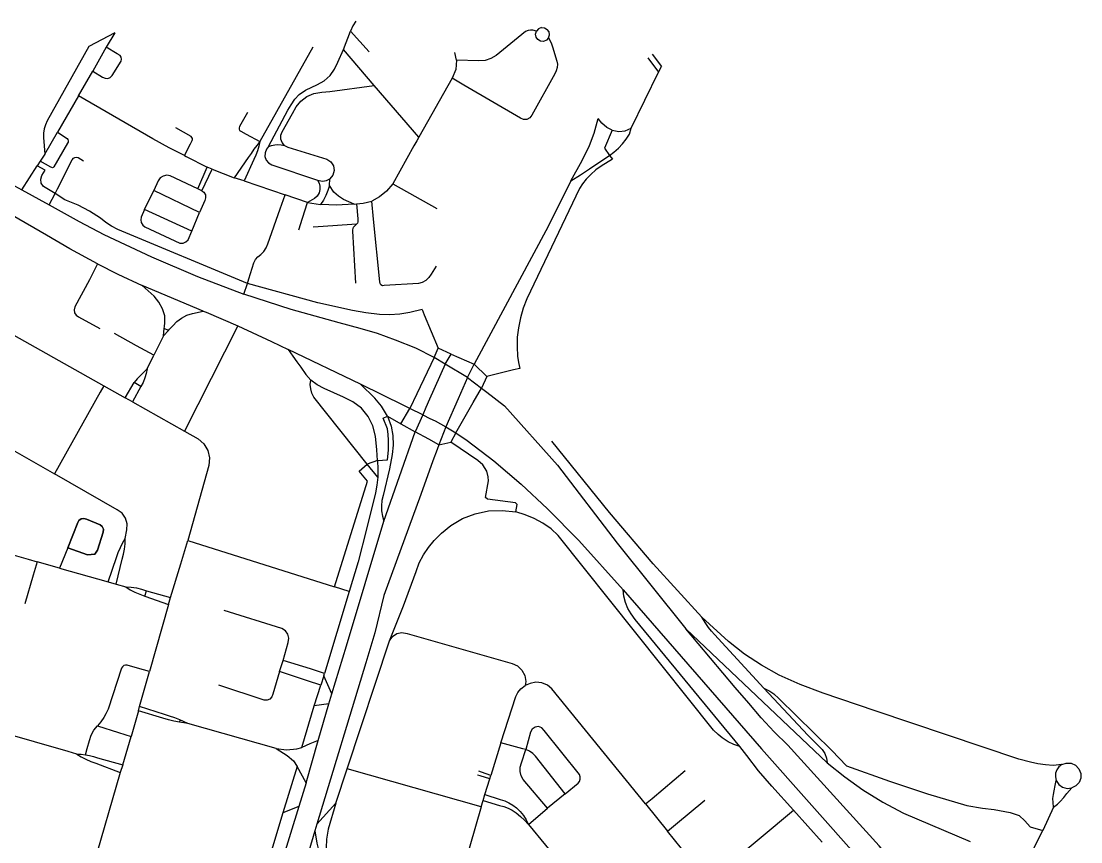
# Model space of a CAD drawing. Header units: metres. Extents: x 327752 to 330302, y 2791504 to 2794271.
# Drawn here: x 329458 to 330302, y 2793602 to 2794255 of the extents above; entities that cross this region are included whole.
import ezdxf

# ---------------------------------------------------------------- set-up
doc = ezdxf.new("R2010")
doc.units = ezdxf.units.M

msp = doc.modelspace()

# ---------------------------------------------------------------- linework, layer by layer
for p, q in [((329532.66, 2794246.01), (329512.06, 2794235.17)), ((329532.66, 2794246.01), (329525.85, 2794234.78)), ((329714.75, 2794232.87), (329720.37, 2794247.43)), ((329735.26, 2794231), (329720.37, 2794247.43)), ((329525.85, 2794234.78), (329515.07, 2794215.54)), ((329690.4, 2794234.58), (329648.31, 2794159.53)), ((329739.16, 2794204.21), (329714.75, 2794232.87)), ((329804.92, 2794224.26), (329803.67, 2794230.36)), ((329957.33, 2794226.17), (329965.81, 2794214.8)), ((329960.74, 2794229.02), (329968.13, 2794219.21)), ((329965.81, 2794214.8), (329968.13, 2794219.21)), ((329503.8, 2794196.02), (329515.07, 2794215.54)), ((329801.49, 2794209.99), (329774.91, 2794163.14)), ((329944.17, 2794170.09), (329965.81, 2794214.8)), ((329774.91, 2794163.14), (329739.16, 2794204.21)), ((329503.8, 2794196.02), (329487.09, 2794167.14)), ((329476.93, 2794149.6), (329487.09, 2794167.14)), ((329476.93, 2794149.6), (329473.26, 2794143.91)), ((329458.52, 2794121.06), (329470.87, 2794140.21)), ((329473.26, 2794143.91), (329470.87, 2794140.21)), ((329598.68, 2794121.87), (329606.35, 2794139.11)), ((329601.93, 2794120.32), (329610.14, 2794137.64)), ((329610.14, 2794137.64), (329606.35, 2794139.11)), ((329610.14, 2794137.64), (329627.72, 2794130.78)), ((329635.69, 2794128.32), (329627.72, 2794130.78)), ((329635.69, 2794128.32), (329668.27, 2794117.17)), ((329703.68, 2794124.6), (329704.04, 2794129.95)), ((329754.05, 2794125.97), (329789.22, 2794106.3)), ((329458.52, 2794121.06), (329480.27, 2794109.21)), ((329480.27, 2794109.21), (329485.04, 2794118.18)), ((329556.41, 2794105.34), (329563.64, 2794120.67)), ((329600.17, 2794103.13), (329563.64, 2794120.67)), ((329601.93, 2794120.32), (329598.68, 2794121.87)), ((329686.18, 2794111.05), (329668.27, 2794117.17)), ((329686.18, 2794111.05), (329696.42, 2794109.43)), ((329723.41, 2794109.7), (329725.24, 2794109.88)), ((329594, 2794088.11), (329556.41, 2794105.34)), ((329594, 2794088.11), (329600.17, 2794103.13)), ((329603.15, 2794024.59), (329554.55, 2794044.97)), ((329635.46, 2794038.06), (329638.34, 2794046.62)), ((329571.33, 2794004.8), (329563.79, 2793989.32)), ((329571.33, 2794004.8), (329572.03, 2794010.6)), ((329571.33, 2794004.8), (329575.31, 2794009.13)), ((329575.31, 2794009.13), (329572.03, 2794010.6)), ((329630.61, 2794012.72), (329588.28, 2793928.91)), ((329558.51, 2793978.57), (329563.79, 2793989.32)), ((329728.4, 2793966.4), (329670.63, 2793994.05)), ((329786.98, 2793987.55), (329790.39, 2793995.03)), ((329800.54, 2793990.21), (329790.39, 2793995.03)), ((329795.78, 2793982.32), (329800.54, 2793990.21)), ((329800.54, 2793990.21), (329818.88, 2793982.25)), ((329795.78, 2793982.32), (329786.98, 2793987.55)), ((329813.7, 2793971.68), (329795.78, 2793982.32)), ((329813.7, 2793971.68), (329818.88, 2793982.25)), ((329818.88, 2793982.25), (329828.94, 2793972.38)), ((329813.7, 2793971.68), (329824.86, 2793963.13)), ((329828.94, 2793972.38), (329824.86, 2793963.13)), ((329523.88, 2793965.04), (329540.8, 2793955.53)), ((329540.8, 2793955.53), (329548.09, 2793967.69)), ((329553.47, 2793964.38), (329546.67, 2793952.23)), ((329553.47, 2793964.38), (329548.09, 2793967.69)), ((329546.67, 2793952.23), (329540.8, 2793955.53)), ((329546.67, 2793952.23), (329588.28, 2793928.91)), ((329760.65, 2793934.73), (329767.58, 2793946.99)), ((329777.93, 2793941.93), (329767.58, 2793946.99)), ((329749.89, 2793940.96), (329760.65, 2793934.73)), ((329777.93, 2793941.93), (329771.97, 2793928.49)), ((329760.65, 2793934.73), (329771.97, 2793928.49)), ((329796.49, 2793932.32), (329790.84, 2793918.1)), ((329796.49, 2793932.32), (329804.44, 2793927.49)), ((329747.02, 2793857.3), (329771.97, 2793928.49)), ((329790.84, 2793918.1), (329800.26, 2793920.26)), ((329804.44, 2793927.49), (329800.26, 2793920.26)), ((329741.98, 2793905.57), (329733.65, 2793902.53)), ((329742.22, 2793892.19), (329733.65, 2793902.53)), ((329495.24, 2793836.15), (329488.53, 2793819.92)), ((329590.78, 2793841.93), (329707.68, 2793805.04)), ((329488.53, 2793819.92), (329470.76, 2793824.94)), ((329488.53, 2793819.92), (329527.39, 2793808.93)), ((329527.39, 2793808.93), (329533.7, 2793807.15)), ((329533.7, 2793807.15), (329541.55, 2793804.93)), ((329556.53, 2793797.53), (329557.99, 2793801.91)), ((329557.99, 2793801.91), (329577, 2793796.46)), ((329719.36, 2793801.23), (329707.68, 2793805.04)), ((329556.53, 2793797.53), (329575.45, 2793790.96)), ((329575.45, 2793790.96), (329577, 2793796.46)), ((329719.36, 2793801.23), (329699.75, 2793736.09)), ((329575.45, 2793790.96), (329560.32, 2793737.49)), ((329987.5, 2793771.49), (330100.14, 2793664.72)), ((329717.73, 2793660.1), (329751.39, 2793762.07)), ((329663.97, 2793737.55), (329666.72, 2793746.27)), ((329552.41, 2793709.75), (329560.32, 2793737.49)), ((329699.16, 2793734.12), (329699.75, 2793736.09)), ((329691.43, 2793710.29), (329696.73, 2793726.62)), ((329699.16, 2793734.12), (329696.73, 2793726.62)), ((329705.44, 2793719.83), (329699.16, 2793734.12)), ((329703.13, 2793711.75), (329705.44, 2793719.83)), ((329551.43, 2793706.13), (329552.41, 2793709.75)), ((329681.77, 2793677.16), (329691.43, 2793710.29)), ((329703.13, 2793711.75), (329691.43, 2793710.29)), ((329694.79, 2793682.56), (329703.13, 2793711.75)), ((329551.43, 2793706.13), (329545.54, 2793685.79)), ((329584.57, 2793699), (329584.06, 2793697.26)), ((329590.76, 2793696.25), (329584.06, 2793697.26)), ((329590.76, 2793696.25), (329584.57, 2793699)), ((329661.11, 2793676.31), (329590.76, 2793696.25)), ((329539.05, 2793663.29), (329545.54, 2793685.79)), ((329685.15, 2793648.84), (329694.79, 2793682.56)), ((329840.24, 2793680.65), (329832.11, 2793654.65)), ((329539.05, 2793663.29), (329536.87, 2793657.14)), ((329677.83, 2793661.95), (329666.4, 2793625.06)), ((329685.15, 2793648.84), (329677.83, 2793661.95)), ((329708.73, 2793632.7), (329717.73, 2793660.1)), ((329824.59, 2793629.86), (329717.73, 2793660.1)), ((329536.87, 2793657.14), (329499.47, 2793527.23)), ((329827.44, 2793639.59), (329831.36, 2793652.09)), ((329831.36, 2793652.09), (329832.11, 2793654.65)), ((329685.15, 2793648.84), (329679.18, 2793630.05)), ((329824.59, 2793629.86), (329826.04, 2793634.84)), ((329826.04, 2793634.84), (329827.44, 2793639.59)), ((329891.56, 2793640.24), (329877.5, 2793628.6)), ((329679.18, 2793630.05), (329666.4, 2793625.06)), ((329708.73, 2793632.7), (329693.56, 2793616.04)), ((329824.59, 2793629.86), (329802.79, 2793554.8)), ((329862.19, 2793615.82), (329877.5, 2793628.6)), ((329955.55, 2793632.07), (329973.1, 2793610.51)), ((330005.44, 2793570.53), (330073.47, 2793627.08)), ((330096.31, 2793601.62), (330073.47, 2793627.08)), ((330280.45, 2793629.54), (330272.11, 2793611.03)), ((329691.88, 2793610.59), (329677.36, 2793560.75)), ((329693.56, 2793616.04), (329691.88, 2793610.59)), ((329862.19, 2793615.82), (329906.99, 2793561.47)), ((330005.44, 2793570.53), (329973.1, 2793610.51)), ((330243.09, 2793554.79), (330272.11, 2793611.03))]:
    msp.add_line(p, q)
for points in [[(329724.75, 2794255.38), (329722.27, 2794251.57), (329720.37, 2794247.43)], [(329872.57, 2794250.24), (329870.26, 2794249.32), (329868.59, 2794247.49)], [(329872.57, 2794250.24), (329875.04, 2794250.09), (329877.2, 2794248.86)], [(329878.29, 2794242.03), (329879.54, 2794239.76), (329880.57, 2794237.39), (329881.39, 2794234.93), (329884.92, 2794223.61), (329885.33, 2794221.04), (329885.13, 2794218.45), (329884.32, 2794215.98), (329883.24, 2794213.44), (329864.88, 2794180.66), (329863.34, 2794178.47), (329860.99, 2794177.19), (329858.31, 2794177.09), (329855.86, 2794178.19), (329810.82, 2794204.53), (329801.49, 2794209.99)], [(329868.59, 2794247.49), (329865.64, 2794248.16), (329863.78, 2794248.3), (329861.91, 2794248.1), (329859.9, 2794247.11), (329836.55, 2794228.18), (329832.34, 2794225.61), (329827.65, 2794224.09), (329822.72, 2794223.72), (329804.92, 2794224.26)], [(329878.29, 2794242.03), (329876.61, 2794240.22), (329874.31, 2794239.32), (329871.86, 2794239.48), (329869.71, 2794240.68), (329868.29, 2794242.71), (329867.9, 2794245.13), (329868.59, 2794247.49)], [(329878.29, 2794242.03), (329879, 2794244.4), (329878.62, 2794246.84), (329877.2, 2794248.86)], [(329512.06, 2794235.17), (329478.8, 2794176.03), (329477.29, 2794172.91), (329476.28, 2794169.6), (329475.8, 2794166.18), (329475.86, 2794162.71), (329476.93, 2794149.6)], [(329515.07, 2794215.54), (329522.87, 2794210.72), (329524.86, 2794209.9), (329527.02, 2794209.86), (329529.03, 2794210.61), (329530.63, 2794212.04), (329537.67, 2794223.65), (329538.08, 2794225.19), (329537.82, 2794226.76), (329536.93, 2794228.08), (329534.55, 2794229.52), (329525.85, 2794234.78)], [(329655.02, 2794155.64), (329670.4, 2794184.58), (329673.05, 2794188.85), (329676.16, 2794193.27), (329679.56, 2794196.9), (329684.54, 2794200.41), (329694.12, 2794204.93), (329699.56, 2794207.96), (329704.19, 2794212.11), (329707.8, 2794217.18), (329710.2, 2794222.89), (329714.75, 2794232.87)], [(329804.92, 2794224.26), (329804.32, 2794216.86), (329801.49, 2794209.99)], [(329667.79, 2794156.3), (329665.92, 2794158.73), (329664.93, 2794161.54), (329664.98, 2794164.51), (329666.04, 2794167.29), (329674.19, 2794181.83), (329677.26, 2794187.2), (329680.84, 2794191.79), (329685.72, 2794195.35), (329691.3, 2794197.68), (329697.7, 2794198.76), (329703.85, 2794199.42), (329739.16, 2794204.21)], [(329327.67, 2794193.77), (329356.04, 2794176.91), (329458.52, 2794121.06)], [(329588.05, 2794148.37), (329576.06, 2794154.47), (329562.97, 2794161.79), (329503.8, 2794196.02)], [(329638.45, 2794182.64), (329632.02, 2794171.42), (329631.66, 2794170.37), (329631.62, 2794169.31), (329632.09, 2794168.38), (329632.97, 2794167.78), (329637.29, 2794165.44), (329648.31, 2794159.53)], [(329896.08, 2794128.25), (329905.09, 2794144.48), (329910.9, 2794156.34), (329914.68, 2794166.33), (329917.71, 2794177.84)], [(329928.83, 2794168.56), (329924.57, 2794170.7), (329920.8, 2794174.18), (329917.71, 2794177.84)], [(329487.09, 2794167.14), (329494.76, 2794162.03), (329495.3, 2794161.16), (329495.53, 2794160.17), (329495.43, 2794159.15), (329495, 2794158.23), (329484.08, 2794139.37), (329483.61, 2794138.91), (329482.98, 2794138.7), (329482.33, 2794138.78), (329481.6, 2794139.18), (329473.26, 2794143.91)], [(329588.05, 2794148.37), (329592.88, 2794157.78), (329594.15, 2794160.26), (329594.48, 2794161.12), (329594.46, 2794162.04), (329594.11, 2794162.89), (329593.46, 2794163.55), (329581.15, 2794170.59)], [(329928.83, 2794168.56), (329922.71, 2794154.41), (329926.85, 2794148.54)], [(329926.85, 2794148.54), (329930.16, 2794151.22), (329933.83, 2794154.28), (329937.17, 2794157.7), (329940.13, 2794161.45), (329942.68, 2794165.49), (329944.17, 2794170.09)], [(329928.83, 2794168.56), (329934.23, 2794167.53), (329939.33, 2794168.1), (329944.17, 2794170.09)], [(329648.31, 2794159.53), (329645.81, 2794156.51), (329643.41, 2794153.37), (329641.15, 2794150.13), (329638.91, 2794146.89), (329627.72, 2794130.78)], [(329648.31, 2794159.53), (329647.41, 2794155.84), (329646.28, 2794152.21), (329644.89, 2794148.67), (329643.29, 2794145.23), (329635.69, 2794128.32)], [(329655.02, 2794155.64), (329657.48, 2794156.46), (329660.05, 2794156.94), (329662.65, 2794157.07), (329665.25, 2794156.86), (329667.79, 2794156.3)], [(329774.91, 2794163.14), (329773.16, 2794160.05), (329770.82, 2794156.11), (329754.05, 2794125.97)], [(329588.05, 2794148.37), (329589.42, 2794147.68), (329606.35, 2794139.11)], [(329655.02, 2794155.64), (329653.57, 2794153.37), (329652.32, 2794150.65), (329652.17, 2794147.67), (329653.13, 2794144.84), (329655.06, 2794142.55), (329657.7, 2794141.14), (329694.24, 2794128.72)], [(329667.79, 2794156.3), (329670.4, 2794154.96), (329701.52, 2794145.41), (329704.73, 2794143.4), (329706.83, 2794140.25), (329707.42, 2794136.52), (329706.44, 2794132.88), (329704.04, 2794129.95)], [(329926.85, 2794148.54), (329929.08, 2794145.45), (329920.09, 2794139.99), (329915.81, 2794136.91), (329911.83, 2794133.43), (329908.21, 2794129.6), (329905.34, 2794125.94), (329902.78, 2794122.08), (329860.89, 2794034.31), (329858.01, 2794026.81), (329855.83, 2794019.1), (329854.35, 2794011.22), (329853.35, 2794003.69), (329853.11, 2793996.1), (329853.61, 2793988.52), (329854.31, 2793983.71), (329855.31, 2793978.96), (329850.39, 2793977.71), (329828.94, 2793972.38)], [(329896.08, 2794128.25), (329903.56, 2794133.04), (329910.97, 2794137.95), (329918.29, 2794142.95), (329926.85, 2794148.54)], [(329485.04, 2794118.18), (329475.92, 2794123.88), (329474.09, 2794126.51), (329473.78, 2794129.58), (329474.61, 2794132.56), (329477.16, 2794136.63), (329470.87, 2794140.21)], [(329485.04, 2794118.18), (329487, 2794121.85), (329498.63, 2794145.09), (329499.63, 2794146.24), (329500.72, 2794146.98), (329502.03, 2794147.07), (329503.41, 2794146.74), (329507.65, 2794144.28)], [(329598.68, 2794121.87), (329576.72, 2794132.32), (329573.96, 2794132.7), (329571.24, 2794132.08), (329568.9, 2794130.56), (329567.25, 2794128.33), (329563.64, 2794120.67)], [(329694.24, 2794128.72), (329695.46, 2794126.48), (329696.03, 2794124), (329695.92, 2794121.46), (329695.4, 2794118.63), (329693.93, 2794116.14), (329691.7, 2794114.31), (329686.18, 2794111.05)], [(329694.24, 2794128.72), (329698.09, 2794128), (329701.24, 2794128.45), (329704.04, 2794129.95)], [(329703.68, 2794124.6), (329702.45, 2794120.56), (329700.82, 2794116.66), (329698.81, 2794112.93), (329696.42, 2794109.43)], [(329723.41, 2794109.7), (329714.92, 2794113.47), (329710.86, 2794116.13), (329707.26, 2794119.36), (329703.68, 2794124.6)], [(329754.05, 2794125.97), (329749.05, 2794120.04), (329743.62, 2794115.45), (329737.3, 2794112.18)], [(329896.08, 2794128.25), (329877.94, 2794091.85), (329818.88, 2793982.25)], [(329518.81, 2794062.07), (329496.7, 2794074.04), (329478.15, 2794085.06), (329418.78, 2794119.19)], [(329638.34, 2794046.62), (329535, 2794089.48), (329530.11, 2794092.13), (329525.48, 2794095.2), (329521.13, 2794098.65), (329512.58, 2794104.14), (329503.54, 2794108.77), (329492.94, 2794113.19), (329485.04, 2794118.18)], [(329601.93, 2794120.32), (329603.63, 2794119.13), (329604.79, 2794117.05), (329604.98, 2794114.77), (329604.38, 2794112.57), (329600.17, 2794103.13)], [(329638.34, 2794046.62), (329639.54, 2794050.21), (329643.52, 2794063.05), (329644.83, 2794065.57), (329646.65, 2794067.75), (329648.89, 2794069.52), (329651.29, 2794071.99), (329653.23, 2794074.84), (329654.66, 2794077.97), (329664.35, 2794105.87), (329668.27, 2794117.17)], [(329480.27, 2794109.21), (329504.28, 2794095.9), (329523.91, 2794085.66), (329561.99, 2794067.66), (329598.39, 2794052.05), (329635.46, 2794038.06)], [(329679.29, 2794089.21), (329682.2, 2794098.44), (329686.18, 2794111.05)], [(329723.41, 2794109.7), (329709.02, 2794109.02), (329703.19, 2794109.13), (329696.42, 2794109.43)], [(329725.24, 2794109.88), (329730.41, 2794110.39), (329737.3, 2794112.18)], [(329725.24, 2794109.88), (329726.18, 2794097.89), (329726.35, 2794096.48), (329726.38, 2794095.68), (329726, 2794094.62), (329725.33, 2794093.72)], [(329788.64, 2794060.36), (329784.68, 2794053.92), (329782.86, 2794051.2), (329780.52, 2794048.89), (329777.65, 2794047.3), (329774.68, 2794046.55), (329747.35, 2794044.8), (329745.92, 2794044.74), (329744.65, 2794045.37), (329744.01, 2794046.47), (329743.71, 2794047.95), (329738.62, 2794097.66), (329737.3, 2794112.18)], [(329556.41, 2794105.34), (329553.63, 2794099.46), (329553.29, 2794097.22), (329553.72, 2794094.98), (329554.87, 2794093.01), (329556.62, 2794091.54), (329584.49, 2794078.57), (329587.02, 2794078.57), (329589.35, 2794079.57), (329591.07, 2794081.41), (329594, 2794088.11)], [(329725.33, 2794093.72), (329706.28, 2794092.47), (329702.42, 2794092.08), (329698.56, 2794091.78), (329694.69, 2794091.55), (329690.81, 2794091.41)], [(329724.57, 2794046.78), (329722.25, 2794088.13), (329722.21, 2794089.26), (329722.44, 2794090.36), (329722.91, 2794091.38), (329723.61, 2794092.27), (329725.33, 2794093.72)], [(329518.81, 2794062.07), (329512.37, 2794049.43), (329500.83, 2794027.84), (329500.23, 2794025.58), (329500.59, 2794023.26), (329501.82, 2794021.27), (329503.76, 2794019.94), (329520.64, 2794010.72)], [(329518.81, 2794062.07), (329534.92, 2794053.97), (329554.55, 2794044.97)], [(329572.03, 2794010.6), (329572.22, 2794012.2), (329572.58, 2794015.14), (329572.51, 2794020.73), (329570.69, 2794026.47), (329567.77, 2794031.75), (329563.88, 2794036.38), (329554.55, 2794044.97)], [(329777.49, 2794025.72), (329767.81, 2794023.32), (329759.74, 2794022.11), (329751.59, 2794021.65), (329743.44, 2794021.95), (329732.72, 2794023.08), (329722.13, 2794025.05), (329694.37, 2794031.18), (329638.34, 2794046.62)], [(329396.9, 2794036.22), (329437.35, 2794013.7), (329523.88, 2793965.04)], [(329786.98, 2793987.55), (329772.52, 2793995.12), (329756.41, 2794001.5), (329742, 2794006.65), (329728.02, 2794010.77), (329711.29, 2794015.09), (329673.11, 2794025.73), (329635.46, 2794038.06)], [(329575.31, 2794009.13), (329576.31, 2794010.22), (329578.75, 2794012.88), (329582.07, 2794016.24), (329585.86, 2794019.04), (329590.06, 2794021.21), (329594.55, 2794022.71), (329603.15, 2794024.59)], [(329603.15, 2794024.59), (329605.41, 2794023.6), (329630.61, 2794012.72)], [(329777.49, 2794025.72), (329779.17, 2794021.51), (329790.39, 2793995.03)], [(329563.79, 2793989.32), (329550.02, 2793996.88), (329532.33, 2794006.61)], [(329630.61, 2794012.72), (329657.4, 2794000.23), (329670.63, 2793994.05)], [(329670.63, 2793994.05), (329674.45, 2793988.56), (329677.57, 2793984.15), (329680.82, 2793979.79), (329684.92, 2793974.1), (329688.77, 2793969.57)], [(329786.98, 2793987.55), (329773.16, 2793958.67), (329767.58, 2793946.99)], [(329795.78, 2793982.32), (329783.42, 2793954.4), (329780.51, 2793947.78), (329777.93, 2793941.93)], [(329558.51, 2793978.57), (329555.76, 2793975.99), (329553.12, 2793973.31), (329550.56, 2793970.54), (329548.09, 2793967.69)], [(329558.51, 2793978.57), (329557.62, 2793974.92), (329556.5, 2793971.31), (329555.12, 2793967.78), (329553.47, 2793964.38)], [(329813.7, 2793971.68), (329806.3, 2793954.61), (329796.49, 2793932.32)], [(329523.88, 2793965.04), (329520.89, 2793959.92), (329484.57, 2793894.92)], [(329733.65, 2793902.53), (329691.2, 2793956.04), (329689.64, 2793959.19), (329688.7, 2793962.58), (329688.4, 2793966.07), (329688.77, 2793969.57)], [(329741.98, 2793905.57), (329741.39, 2793914.05), (329740.23, 2793924.98), (329738.23, 2793933.16), (329734.45, 2793940.69), (329729.09, 2793947.21), (329722.41, 2793952.39), (329714.76, 2793955.98), (329699.43, 2793962.96), (329693.84, 2793965.85), (329688.77, 2793969.57)], [(329767.58, 2793946.99), (329763.46, 2793949.01), (329728.4, 2793966.4)], [(329749.89, 2793940.96), (329745.13, 2793948.77), (329739.7, 2793955.29), (329728.4, 2793966.4)], [(329804.44, 2793927.49), (329818.2, 2793951.87), (329824.86, 2793963.13)], [(329824.86, 2793963.13), (329829.06, 2793959.89), (329843.23, 2793948.97), (329885.46, 2793901.8), (329932.77, 2793839.64), (329987.5, 2793771.49)], [(329741.98, 2793905.57), (329749.82, 2793905.98), (329750.69, 2793913.77), (329750.76, 2793921.63), (329750.41, 2793926.18), (329749.78, 2793930.7), (329746.45, 2793939.15), (329749.89, 2793940.96)], [(329749.89, 2793940.96), (329752.77, 2793932.8), (329754.13, 2793925.42), (329754.39, 2793917.9), (329753.55, 2793910.43), (329751.43, 2793899.05), (329746.43, 2793877.73), (329745.52, 2793873.68), (329745.13, 2793869.54), (329745.25, 2793865.4), (329745.88, 2793861.29), (329747.02, 2793857.3)], [(329777.93, 2793941.93), (329783.7, 2793939.11), (329787.79, 2793937.11), (329796.49, 2793932.32)], [(329588.28, 2793928.91), (329599.14, 2793922.81), (329603.63, 2793918.77), (329606.69, 2793913.56), (329608.03, 2793907.68), (329607.52, 2793901.68), (329590.78, 2793841.93)], [(329402.77, 2793883.03), (329420.07, 2793912.27), (329424.72, 2793917.03), (329430.78, 2793919.81), (329437.44, 2793920.22), (329443.81, 2793918.24), (329484.57, 2793894.92)], [(329790.84, 2793918.1), (329782.82, 2793922.52), (329771.97, 2793928.49)], [(329852.12, 2793864.57), (329853.13, 2793870.62), (329851.8, 2793871.98), (329829.68, 2793874.67), (329827.94, 2793876.04), (329830.27, 2793889.26), (329830.03, 2793892.6), (329829.01, 2793896.99), (329825.97, 2793902.2), (329821.96, 2793905.47), (329800.26, 2793920.26)], [(329804.44, 2793927.49), (329813.39, 2793921.53), (329834.7, 2793905.25), (329856.48, 2793886.78), (329877.45, 2793867.01), (329902.3, 2793841.83), (329937.75, 2793802.56)], [(330000.24, 2793780.71), (329961.57, 2793823.16), (329926.88, 2793864.13), (329880.78, 2793920.88)], [(329790.84, 2793918.1), (329789.42, 2793914.29), (329786.08, 2793905.27), (329776.42, 2793878.56), (329747.07, 2793798.16), (329739.7, 2793768.44), (329732.61, 2793744.44), (329693.56, 2793616.04)], [(329741.98, 2793905.57), (329742.3, 2793898.79), (329742.22, 2793892.19)], [(329541, 2793843.35), (329542.23, 2793850.35), (329542.55, 2793855.1), (329541.25, 2793859.69), (329538.48, 2793863.58), (329534.55, 2793866.32), (329484.57, 2793894.92)], [(329707.68, 2793805.04), (329734, 2793889.18), (329727.41, 2793896.99), (329733.65, 2793902.53)], [(329742.22, 2793892.19), (329741.49, 2793885.85), (329740.27, 2793879.69), (329733.11, 2793850.96), (329726.43, 2793824.98), (329719.36, 2793801.23)], [(329751.39, 2793762.07), (329762.55, 2793789.95), (329772.73, 2793817.27), (329775.26, 2793823.96), (329778.5, 2793830.34), (329782.45, 2793836.32), (329787.02, 2793841.84), (329792.87, 2793847.81), (329800.4, 2793853.8), (329809.71, 2793859.28), (329819.8, 2793863.17), (329830.39, 2793865.37), (329841.19, 2793865.82), (329852.12, 2793864.57)], [(330030.65, 2793677.89), (330025.84, 2793679.52), (330021.22, 2793681.64), (330016.58, 2793684.63), (330013.3, 2793687.51), (330009.57, 2793690.95), (329885.97, 2793845.73), (329880.18, 2793851.2), (329873.77, 2793855.75), (329866.84, 2793859.51), (329859.53, 2793862.42), (329852.12, 2793864.57)], [(329495.24, 2793836.15), (329503.05, 2793856.07), (329504.1, 2793857.9), (329505.83, 2793859.12), (329507.92, 2793859.5), (329509.97, 2793858.98), (329520.93, 2793854.41), (329522.63, 2793852.9), (329523.51, 2793850.82), (329523.43, 2793848.57), (329518.76, 2793834.04), (329516.66, 2793831.05), (329510.82, 2793830.43), (329495.24, 2793836.15)], [(329495.24, 2793836.15), (329510.82, 2793830.43), (329516.66, 2793831.05), (329518.76, 2793834.04), (329523.43, 2793848.57), (329523.51, 2793850.82), (329522.63, 2793852.9), (329520.93, 2793854.41), (329509.97, 2793858.98), (329507.92, 2793859.5), (329505.83, 2793859.12), (329504.1, 2793857.9), (329503.05, 2793856.07), (329495.24, 2793836.15)], [(329705.44, 2793719.83), (329717.17, 2793758.09), (329747.02, 2793857.3)], [(329527.39, 2793808.93), (329534.06, 2793828.22), (329535.44, 2793832.26), (329537.04, 2793836.22), (329538.86, 2793839.87), (329541, 2793843.35)], [(329533.7, 2793807.15), (329538.51, 2793826.91), (329539.6, 2793830.94), (329540.39, 2793835.04), (329540.85, 2793839.18), (329541, 2793843.35)], [(329577, 2793796.46), (329585.15, 2793823.35), (329590.78, 2793841.93)], [(329445.09, 2793832.2), (329463.52, 2793826.99), (329470.76, 2793824.94)], [(329470.76, 2793824.94), (329467.63, 2793814.15), (329460.98, 2793791.31)], [(329541.55, 2793804.93), (329544.97, 2793802.69), (329548.59, 2793800.75), (329552.53, 2793799.04), (329556.53, 2793797.53)], [(329541.55, 2793804.93), (329545.73, 2793804.64), (329549.89, 2793804.05), (329553.98, 2793803.13), (329557.99, 2793801.91)], [(329937.75, 2793802.56), (330047.77, 2793675.91), (330125.99, 2793588.09)], [(330030.65, 2793677.89), (329947.13, 2793778.87), (329944, 2793783.42), (329941.44, 2793787.84), (329939.53, 2793792.56), (329938.29, 2793797.51), (329937.75, 2793802.56)], [(329666.72, 2793746.27), (329670.74, 2793760.74), (329671.24, 2793764), (329670.46, 2793767.2), (329668.55, 2793769.88), (329665.77, 2793771.66), (329619.67, 2793786.22)], [(330287.18, 2793663.4), (330280.38, 2793662.8), (330274.27, 2793663.1), (330268.2, 2793663.97), (330262.25, 2793665.4), (330252.83, 2793667.8), (330138.42, 2793706.33), (330097.08, 2793720.22), (330078.59, 2793727.24), (330062, 2793734.63), (330047.83, 2793742.48), (330034.3, 2793751.39), (330021.51, 2793761.32), (330000.24, 2793780.71)], [(330049.83, 2793724.29), (330010.53, 2793766.9), (330007.93, 2793769.63), (330005.58, 2793772.59), (330003.47, 2793775.72), (330000.24, 2793780.71)], [(329751.39, 2793762.07), (329753.8, 2793765.44), (329757.28, 2793767.7), (329761.35, 2793768.54), (329765.46, 2793767.84), (329849.18, 2793744.02), (329853.56, 2793742.02), (329857.05, 2793738.71), (329859.28, 2793734.45), (329860.01, 2793729.71), (329859.54, 2793726.29)], [(330187.94, 2793541.81), (330182.57, 2793547.05), (330178.3, 2793552.43), (330161.24, 2793575.39), (330152.28, 2793586.23), (330141.55, 2793598.63), (330068.78, 2793678.97), (330057.93, 2793689.59), (330047.56, 2793700.67), (330037.69, 2793712.21), (330027.01, 2793724.85), (329987.5, 2793771.49)], [(329699.75, 2793736.09), (329688.45, 2793739.58), (329666.72, 2793746.27)], [(329560.32, 2793737.49), (329550.77, 2793740.2), (329542.54, 2793742.55), (329541.15, 2793742.64), (329539.81, 2793742.23), (329538.72, 2793741.34), (329538.04, 2793740.13), (329527.28, 2793707.56), (329525.56, 2793703.78), (329523.83, 2793700.82), (329521.39, 2793697.47), (329518.76, 2793694.26)], [(329663.97, 2793737.55), (329658.53, 2793719.61), (329657.81, 2793717.35), (329656.2, 2793715.6), (329654, 2793714.68), (329651.62, 2793714.75), (329615.55, 2793726.6)], [(329696.73, 2793726.62), (329686.18, 2793730.15), (329663.97, 2793737.55)], [(329840.24, 2793680.65), (329852.27, 2793717.53), (329853.85, 2793720.92), (329856.24, 2793723.79), (329859.54, 2793726.29)], [(329955.55, 2793632.07), (329880.93, 2793723.76), (329877.27, 2793726.73), (329872.9, 2793728.53), (329868.19, 2793728.97), (329863.56, 2793728.05), (329859.54, 2793726.29)], [(330049.83, 2793724.29), (330084.71, 2793686.97), (330096.1, 2793675.33), (330098.34, 2793672.17), (330099.72, 2793668.56), (330100.14, 2793664.72)], [(330049.83, 2793724.29), (330054.63, 2793721.91), (330057.7, 2793719.83), (330061.6, 2793716.05), (330104.01, 2793674.57), (330115.75, 2793662.39), (330149.91, 2793650.28), (330180.18, 2793640.08), (330211.42, 2793630.96), (330223.96, 2793628.79), (330233.4, 2793627.73), (330246.07, 2793625.29), (330253.2, 2793622.91), (330257.61, 2793618.55), (330261.87, 2793613.8), (330272.11, 2793611.03)], [(329584.57, 2793699), (329580.46, 2793700.57), (329576.3, 2793701.97), (329572.12, 2793703.33), (329552.41, 2793709.75)], [(329584.06, 2793697.26), (329579.66, 2793698.12), (329575.31, 2793699.14), (329571, 2793700.31), (329551.43, 2793706.13)], [(329509.26, 2793671.25), (329510.54, 2793676.14), (329512.52, 2793682.68), (329513.89, 2793686.9), (329515.99, 2793690.8), (329518.76, 2793694.26)], [(329518.76, 2793694.26), (329535.58, 2793688.94), (329545.54, 2793685.79)], [(329891.56, 2793640.24), (329901.7, 2793648.62), (329902.86, 2793650.07), (329903.47, 2793651.82), (329903.48, 2793653.69), (329902.85, 2793655.43), (329874.68, 2793690.59), (329872.83, 2793692.66), (329870.23, 2793693.63), (329867.47, 2793693.29), (329865.19, 2793691.7), (329863.92, 2793689.23), (329860.04, 2793675.35)], [(329502.47, 2793671.85), (329495.46, 2793673.9), (329441.81, 2793689.33)], [(329661.11, 2793676.31), (329669.31, 2793675.17), (329677.57, 2793675.93), (329681.77, 2793677.16)], [(329661.11, 2793676.31), (329669.97, 2793670.56), (329674.91, 2793666.33), (329677.83, 2793661.95)], [(329694.79, 2793682.56), (329688.09, 2793679.95), (329681.77, 2793677.16)], [(329860.04, 2793675.35), (329857.77, 2793675.95), (329840.24, 2793680.65)], [(329877.5, 2793628.6), (329858.12, 2793651.52), (329856.3, 2793654.59), (329855.5, 2793657.94), (329855.61, 2793661.4), (329856.59, 2793664.7), (329860.04, 2793675.35)], [(329891.56, 2793640.24), (329867.84, 2793670.14), (329865.57, 2793672.33), (329862.94, 2793674.08), (329860.04, 2793675.35)], [(330073.47, 2793627.08), (330056.19, 2793646.34), (330045.57, 2793658.57), (330036.18, 2793670.57), (330030.65, 2793677.89)], [(329502.47, 2793671.85), (329505.9, 2793669.64), (329509.51, 2793667.7), (329513.44, 2793666), (329517.45, 2793664.48), (329536.87, 2793657.14)], [(329502.47, 2793671.85), (329505.87, 2793671.65), (329509.26, 2793671.25)], [(329509.26, 2793671.25), (329512.53, 2793670.65), (329515.76, 2793669.86), (329518.92, 2793668.86), (329539.05, 2793663.29)], [(329955.55, 2793632.07), (329960.82, 2793636.54), (329987.2, 2793658.77)], [(330100.14, 2793664.72), (330114.16, 2793653.67), (330128.53, 2793643.2), (330144.54, 2793633.58), (330161.06, 2793624.87), (330214.25, 2793602.27)], [(330287.18, 2793663.4), (330284.89, 2793661.62), (330283.2, 2793659.28), (330282.24, 2793656.56), (330282.08, 2793653.68), (330282.74, 2793650.87)], [(330287.18, 2793663.4), (330290.55, 2793664.6), (330294.5, 2793664.49), (330298.1, 2793662.92), (330300.85, 2793660.09), (330302.3, 2793656.44), (330302.31, 2793652.72), (330300.96, 2793649.24), (330298.44, 2793646.49), (330295.1, 2793644.81)], [(329831.36, 2793652.09), (329823.65, 2793654.36), (329821.58, 2793654.96)], [(329832.11, 2793654.65), (329824.7, 2793657.36), (329822.66, 2793658.1)], [(330280.45, 2793629.54), (330280.19, 2793633.11), (330280.08, 2793636.41), (330280.53, 2793639.7), (330281.13, 2793642.52), (330281.83, 2793646.74), (330282.74, 2793650.87)], [(330282.74, 2793650.87), (330284.73, 2793647.7), (330287.74, 2793645.46), (330291.35, 2793644.45), (330295.1, 2793644.81)], [(330280.45, 2793629.54), (330283.86, 2793631.92), (330285.91, 2793634), (330288.88, 2793637.33), (330291.22, 2793640.37), (330295.1, 2793644.81)], [(329826.04, 2793634.84), (329839.11, 2793630.97), (329842.65, 2793629.98), (329846.07, 2793628.66), (329849.34, 2793627), (329852.43, 2793625.03), (329855.9, 2793622.19), (329859.13, 2793619.1), (329862.19, 2793615.82)], [(329827.44, 2793639.59), (329839.79, 2793635.6), (329843.28, 2793634.47), (329846.63, 2793633), (329849.8, 2793631.14), (329852.73, 2793628.94), (329855.62, 2793626.07), (329858.17, 2793622.89), (329860.37, 2793619.46), (329862.19, 2793615.82)], [(329973.1, 2793610.51), (329979.36, 2793615.73), (330002.72, 2793635.19)], [(329666.4, 2793625.06), (329636.09, 2793523.22), (329635.72, 2793519.92), (329636.02, 2793516.62), (329636.97, 2793513.42), (329637.94, 2793510.64), (329641.91, 2793504.7)], [(329679.18, 2793630.05), (329657.09, 2793558.76), (329641.91, 2793504.7)], [(329708.73, 2793632.7), (329702.6, 2793612.1), (329701.28, 2793604.05), (329701.13, 2793597.1), (329702.08, 2793591), (329704.84, 2793584.02)], [(329691.88, 2793610.59), (329693.5, 2793600.77), (329694.88, 2793595.54), (329697.45, 2793590.76), (329701.06, 2793586.72), (329704.84, 2793584.02)]]:
    msp.add_lwpolyline(points)

doc.saveas('drawing.dxf')
